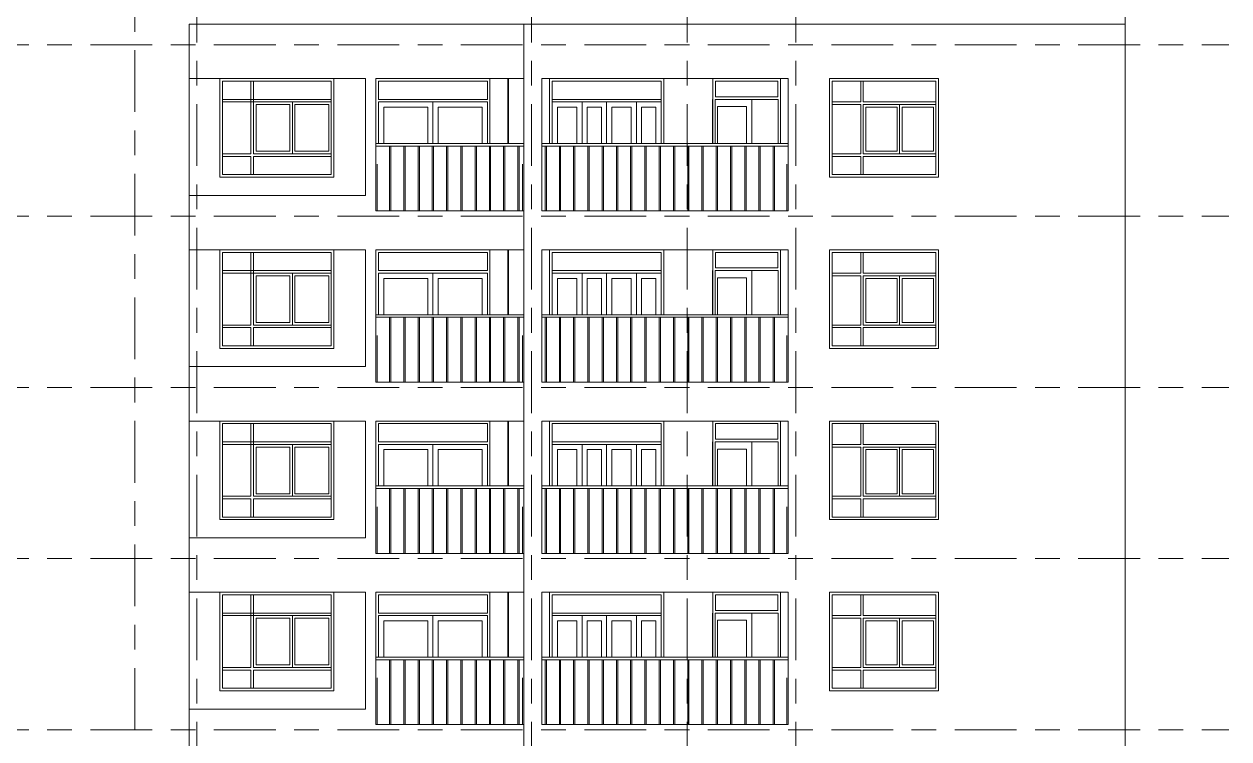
# Model space of a CAD drawing. Header units: millimetres. Extents: x -2100 to 124761, y -10432 to 93550.
# Drawn here: x 99227 to 122461, y 67925 to 81700 of the extents above; entities that cross this region are included whole.
import ezdxf
from ezdxf.xclip import XClip

# ---------------------------------------------------------------- set-up
doc = ezdxf.new("R2010")
doc.units = ezdxf.units.MM
doc.header["$XCLIPFRAME"] = 0
doc.linetypes.add('Centre', pattern=[31.75, 6.35, -4.7625, 15.875, -4.7625])
for name, color, linetype, lineweight in [('CUA', 31, 'Continuous', 9), ('NET THAY 1', 41, 'Continuous', 5), ('NET THAY 2', 55, 'Continuous', 5), ('NET-THAY', 2, 'Continuous', 9), ('TRUC', 225, 'Continuous', 5)]:
    doc.layers.add(name, color=color, linetype=linetype, lineweight=lineweight)

# ---------------------------------------------------------------- blocks, each defined once
blk = doc.blocks.new('CUA SAN PHOI LUA1 - CUA SAN PHOI LUA 700-1661581-MẶT ĐỨNG TRỤC Q-A')
at = {"layer": 'CUA'}
for p, q in [((-7950, 20800), (-7960, 20800)), ((-7960, 19600), (-7960, 20800)), ((-7950, 20840), (-7950, 19600)), ((-7910, 19600), (-7910, 20800)), ((-7910, 20800), (-6690, 20800)), ((-6700, 20850), (-7900, 20850)), ((-7200, 20800), (-7200, 19600)), ((-6690, 19600), (-6690, 20800)), ((-6650, 19600), (-6650, 20840)), ((-7860, 20660), (-7860, 19600)), ((-7860, 20660), (-7300, 20660)), ((-7300, 19600), (-7300, 20660))]:
    blk.add_line(p, q, dxfattribs=at)
for points in [[(-7950, 20840), (-7950, 21200), (-6650, 21200), (-6650, 20840)], [(-7900, 20850), (-7900, 21150), (-6700, 21150), (-6700, 20850)]]:
    blk.add_lwpolyline(points, dxfattribs=at)
blk = doc.blocks.new('CUA LO GIA - CUA LO GIA-1834139-MẶT ĐỨNG TRỤC Q-A')
at = {"layer": 'CUA'}
for p, q in [((-8900, 21200), (-11100, 21200)), ((-11100, 19600), (-11100, 21200)), ((-11050, 21150), (-11050, 19600)), ((-11050, 21150), (-8950, 21150)), ((-8950, 19600), (-8950, 21150)), ((-8900, 21200), (-8900, 19600)), ((-8950, 20800), (-11050, 20800)), ((-11050, 20800), (-11050, 20750)), ((-11050, 20750), (-8950, 20750)), ((-10475, 20750), (-11050, 20750)), ((-11050, 20750), (-11050, 19600)), ((-10475, 19600), (-10475, 20750)), ((-10000, 20750), (-10000, 19600)), ((-10000, 19600), (-10000, 20750)), ((-9425, 20750), (-9425, 19600)), ((-8950, 20750), (-9425, 20750)), ((-8950, 20750), (-8950, 20800)), ((-8950, 19600), (-8950, 20750)), ((-10950, 19600), (-10950, 20650)), ((-10950, 20650), (-10575, 20650)), ((-10575, 20650), (-10575, 19600)), ((-10375, 20650), (-10100, 20650)), ((-10375, 19600), (-10375, 20650)), ((-10100, 20650), (-10100, 19600)), ((-9900, 19600), (-9900, 20650)), ((-9900, 20650), (-9525, 20650)), ((-9525, 20650), (-9525, 19600)), ((-9325, 20650), (-9050, 20650)), ((-9325, 19600), (-9325, 20650)), ((-9050, 20650), (-9050, 19600))]:
    blk.add_line(p, q, dxfattribs=at)
blk = doc.blocks.new('X-PHONG NGU 2 - X-PHONG NGU 2_Recovery_-1759957-MẶT ĐỨNG TRỤC Q-A')
at = {"layer": 'CUA'}
for p, q in [((-35500, 84050), (-35500, 82150)), ((-33400, 84050), (-35500, 84050)), ((-35450, 84000), (-33450, 84000)), ((-35450, 82200), (-35450, 84000)), ((-34850, 84000), (-34900, 84000)), ((-34900, 84000), (-34900, 83600)), ((-34850, 83600), (-34850, 84000)), ((-33450, 84000), (-33450, 82200)), ((-33400, 82150), (-33400, 84050)), ((-34900, 83600), (-35450, 83600)), ((-35450, 83600), (-35450, 83550)), ((-35450, 83550), (-34900, 83550)), ((-34900, 83550), (-34900, 82600)), ((-33450, 83600), (-34850, 83600)), ((-34150, 83550), (-34850, 83550)), ((-34850, 83550), (-34850, 82600)), ((-34850, 82600), (-34850, 83550)), ((-34850, 83550), (-33450, 83550)), ((-34800, 82650), (-34800, 83500)), ((-34800, 83500), (-34200, 83500)), ((-34200, 83500), (-34200, 82650)), ((-34150, 82600), (-34150, 83550)), ((-34100, 83500), (-33500, 83500)), ((-34100, 82650), (-34100, 83500)), ((-33500, 83500), (-33500, 82650)), ((-33450, 83550), (-33450, 83600)), ((-34900, 82600), (-35450, 82600)), ((-35450, 82600), (-35450, 82550)), ((-35450, 82550), (-34900, 82550)), ((-34900, 82550), (-34900, 82200)), ((-34850, 82600), (-34150, 82600)), ((-33450, 82600), (-34850, 82600)), ((-34850, 82200), (-34850, 82550)), ((-34850, 82550), (-33450, 82550)), ((-34200, 82650), (-34800, 82650)), ((-33500, 82650), (-34100, 82650)), ((-33450, 82550), (-33450, 82600)), ((-35500, 82150), (-33400, 82150)), ((-33450, 82200), (-35450, 82200)), ((-34900, 82200), (-34850, 82200))]:
    blk.add_line(p, q, dxfattribs=at)
blk = doc.blocks.new('Railing - 25mm-V234-MẶT ĐỨNG TRỤC Q-A')
at = {"layer": 'NET THAY 2'}
for p, q in [((-11187, 18700), (-11187, 19950)), ((-11162, 19950), (-11162, 18700))]:
    blk.add_line(p, q, dxfattribs=at)
blk = doc.blocks.new('Railing - 25mm-V235-MẶT ĐỨNG TRỤC Q-A')
at = {"layer": 'NET THAY 2'}
blk.add_line((-6525, 18700), (-6525, 19600), dxfattribs=at)
blk = doc.blocks.new('Railing - Railing-1821324-MẶT ĐỨNG TRỤC Q-A')
for name, p in [('Railing - 25mm-V234-MẶT ĐỨNG TRỤC Q-A', (0, 3300)), ('Railing - 25mm-V234-MẶT ĐỨNG TRỤC Q-A', (275, 3300)), ('Railing - 25mm-V234-MẶT ĐỨNG TRỤC Q-A', (550, 3300)), ('Railing - 25mm-V234-MẶT ĐỨNG TRỤC Q-A', (825, 3300)), ('Railing - 25mm-V234-MẶT ĐỨNG TRỤC Q-A', (1100, 3300)), ('Railing - 25mm-V234-MẶT ĐỨNG TRỤC Q-A', (1375, 3300)), ('Railing - 25mm-V234-MẶT ĐỨNG TRỤC Q-A', (1650, 3300)), ('Railing - 25mm-V234-MẶT ĐỨNG TRỤC Q-A', (1925, 3300)), ('Railing - 25mm-V234-MẶT ĐỨNG TRỤC Q-A', (2200, 3300)), ('Railing - 25mm-V234-MẶT ĐỨNG TRỤC Q-A', (2475, 3300)), ('Railing - 25mm-V234-MẶT ĐỨNG TRỤC Q-A', (2750, 3300)), ('Railing - 25mm-V234-MẶT ĐỨNG TRỤC Q-A', (3025, 3300)), ('Railing - 25mm-V234-MẶT ĐỨNG TRỤC Q-A', (3300, 3300)), ('Railing - 25mm-V234-MẶT ĐỨNG TRỤC Q-A', (3575, 3300)), ('Railing - 25mm-V234-MẶT ĐỨNG TRỤC Q-A', (3850, 3300)), ('Railing - 25mm-V234-MẶT ĐỨNG TRỤC Q-A', (4125, 3300)), ('Railing - 25mm-V234-MẶT ĐỨNG TRỤC Q-A', (4400, 3300)), ('Railing - 25mm-V235-MẶT ĐỨNG TRỤC Q-A', (0, 3300))]:
    blk.add_blockref(name, p)
blk = doc.blocks.new('Top Rail Type - Top Rail_Internal_-1821325-MẶT ĐỨNG TRỤC Q-A')
at = {"layer": 'NET THAY 1'}
for p, q in [((-6500, 22950), (-11250, 22950)), ((-11250, 22900), (-6500, 22900))]:
    blk.add_line(p, q, dxfattribs=at)
blk = doc.blocks.new('CUA LO GIA _LUA_ - CUA LO GIA _LUA_-78615-MẶT ĐỨNG TRỤC Q-A')
at = {"layer": 'CUA'}
for p, q in [((-12300, 24000), (-14400, 24000)), ((-13350, 23950), (-14400, 23950)), ((-14400, 22800), (-14400, 23950)), ((-14400, 23950), (-14400, 22800)), ((-14400, 23950), (-12300, 23950)), ((-13350, 23950), (-13350, 22800)), ((-12300, 22800), (-12300, 23950)), ((-12250, 24000), (-12250, 22800)), ((-14300, 23850), (-14300, 22800)), ((-14300, 23850), (-13450, 23850)), ((-13450, 22800), (-13450, 23850)), ((-13250, 23850), (-12400, 23850)), ((-13250, 23850), (-13250, 22800)), ((-12400, 22800), (-12400, 23850)), ((-14400, 21900), (-14400, 22750)), ((-14400, 22750), (-14400, 21900)), ((-14300, 22750), (-14300, 21950)), ((-14018, 22539), (-13912, 22539)), ((-13887, 22539), (-13678, 22539)), ((-13678, 22539), (-13871, 22590)), ((-13450, 21950), (-13450, 22750)), ((-13250, 22750), (-13250, 21950)), ((-13022, 22539), (-12829, 22590)), ((-12812, 22539), (-13022, 22539)), ((-12682, 22539), (-12787, 22539)), ((-12400, 21950), (-12400, 22750)), ((-12300, 21900), (-12300, 22750)), ((-12250, 21900), (-12250, 22750)), ((-14300, 21950), (-14187, 21950)), ((-14162, 21950), (-13912, 21950)), ((-13887, 21950), (-13637, 21950)), ((-13612, 21950), (-13450, 21950)), ((-13250, 21950), (-13087, 21950)), ((-13062, 21950), (-12812, 21950)), ((-12787, 21950), (-12537, 21950)), ((-12512, 21950), (-12400, 21950))]:
    blk.add_line(p, q, dxfattribs=at)
for points in [[(-14450, 24000), (-14450, 24400), (-12250, 24400), (-12250, 24000)], [(-14400, 24000), (-14400, 24350), (-12300, 24350), (-12300, 24000)]]:
    blk.add_lwpolyline(points, dxfattribs=at)
blk = doc.blocks.new('X-PHONG NGU 2 - X-PHONG NGU 2_Recovery_ 3-60238-MẶT ĐỨNG TRỤC Q-A')
at = {"layer": 'CUA'}
for p, q in [((-17460, 24250), (-17460, 22350)), ((-15260, 24250), (-17460, 24250)), ((-17410, 24200), (-15310, 24200)), ((-17410, 22400), (-17410, 24200)), ((-16810, 24200), (-16860, 24200)), ((-16860, 24200), (-16860, 22800)), ((-16810, 22800), (-16810, 24200)), ((-15310, 24200), (-15310, 22400)), ((-15260, 22350), (-15260, 24250)), ((-15310, 23850), (-17410, 23850)), ((-17410, 23850), (-17410, 23800)), ((-17410, 23800), (-15310, 23800)), ((-16060, 23800), (-16810, 23800)), ((-16810, 23800), (-16810, 22800)), ((-16760, 22850), (-16760, 23750)), ((-16760, 23750), (-16110, 23750)), ((-16110, 23750), (-16110, 22850)), ((-16060, 22800), (-16060, 23800)), ((-16010, 23750), (-15360, 23750)), ((-16010, 22850), (-16010, 23750)), ((-15360, 23750), (-15360, 22850)), ((-15310, 23800), (-15310, 23850)), ((-16860, 22800), (-17410, 22800)), ((-17410, 22800), (-17410, 22750)), ((-15310, 22800), (-16810, 22800)), ((-16810, 22800), (-16060, 22800)), ((-16110, 22850), (-16760, 22850)), ((-15360, 22850), (-16010, 22850)), ((-15310, 22750), (-15310, 22800)), ((-17410, 22750), (-16860, 22750)), ((-16860, 22750), (-16860, 22400)), ((-16810, 22400), (-16810, 22750)), ((-16810, 22750), (-15310, 22750)), ((-17460, 22350), (-15260, 22350)), ((-15310, 22400), (-17410, 22400)), ((-16860, 22400), (-16810, 22400))]:
    blk.add_line(p, q, dxfattribs=at)
blk = doc.blocks.new('Railing - 25mm-77671-MẶT ĐỨNG TRỤC Q-A')
at = {"layer": 'NET THAY 2', "lineweight": 9}
for p, q in [((-11712, 21900), (-11712, 23150)), ((-11687, 21900), (-11687, 23150))]:
    blk.add_line(p, q, dxfattribs=at)
blk = doc.blocks.new('Railing - 25mm-V415-MẶT ĐỨNG TRỤC Q-A')
at = {"layer": 'NET THAY 2', "lineweight": 9}
blk.add_line((-11625, 21900), (-11625, 22800), dxfattribs=at)
blk = doc.blocks.new('Railing - 25mm-V416-MẶT ĐỨNG TRỤC Q-A')
at = {"layer": 'NET THAY 2', "lineweight": 9}
blk.add_line((-14425, 21900), (-14425, 22800), dxfattribs=at)
blk = doc.blocks.new('Railing - Railing-V467-MẶT ĐỨNG TRỤC Q-A')
for name, p in [('Railing - 25mm-77671-MẶT ĐỨNG TRỤC Q-A', (-2475, 3300)), ('Railing - 25mm-77671-MẶT ĐỨNG TRỤC Q-A', (-2200, 3300)), ('Railing - 25mm-77671-MẶT ĐỨNG TRỤC Q-A', (-1925, 3300)), ('Railing - 25mm-77671-MẶT ĐỨNG TRỤC Q-A', (-1650, 3300)), ('Railing - 25mm-77671-MẶT ĐỨNG TRỤC Q-A', (-1375, 3300)), ('Railing - 25mm-77671-MẶT ĐỨNG TRỤC Q-A', (-1100, 3300)), ('Railing - 25mm-77671-MẶT ĐỨNG TRỤC Q-A', (-825, 3300)), ('Railing - 25mm-77671-MẶT ĐỨNG TRỤC Q-A', (-550, 3300)), ('Railing - 25mm-77671-MẶT ĐỨNG TRỤC Q-A', (-275, 3300)), ('Railing - 25mm-77671-MẶT ĐỨNG TRỤC Q-A', (0, 3300)), ('Railing - 25mm-V416-MẶT ĐỨNG TRỤC Q-A', (0, 3300)), ('Railing - 25mm-V415-MẶT ĐỨNG TRỤC Q-A', (0, 3300))]:
    blk.add_blockref(name, p)
blk = doc.blocks.new('Top Rail Type - Top Rail_Internal_-4663-MẶT ĐỨNG TRỤC Q-A')
at = {"layer": 'NET THAY 1', "lineweight": 9}
for p, q in [((-11600, 23000), (-14450, 23000)), ((-11600, 22950), (-14450, 22950))]:
    blk.add_line(p, q, dxfattribs=at)
blk = doc.blocks.new('A$C6F3A2FE4')
at = {"color": 50, "lineweight": 35}
blk.add_line((-17340, 2650), (-17340, 1400), dxfattribs=at)
at = {"layer": 'NET-THAY'}
for p, q in [((-11940, 2650), (-16690, 2650)), ((-16540, 1400), (-16540, 2650)), ((-16540, 2650), (-14340, 2650)), ((-14340, 2650), (-14340, 1400)), ((-11140, 750), (-11140, 2500)), ((-9040, 2500), (-9040, 750)), ((-9040, 750), (-11140, 750)), ((-11940, 100), (-16690, 100))]:
    blk.add_line(p, q, dxfattribs=at)
for points in [[(-23490, 400), (-20090, 400), (-20090, 2650)], [(-20090, 2650), (-23490, 2650)], [(-17040, 100), (-19890, 100), (-19890, 2650), (-17040, 2650)], [(-16690, 2650), (-16690, 100)], [(-11940, 100), (-11940, 2650)]]:
    blk.add_lwpolyline(points, dxfattribs=at)
at = {"color": 50, "lineweight": 35}
ref = blk.add_blockref('CUA LO GIA _LUA_ - CUA LO GIA _LUA_-78615-MẶT ĐỨNG TRỤC Q-A', (-5440, -21750), dxfattribs=at)
XClip(ref).set_block_clipping_path([(-14449.936517964, 23150.0000000016), (-12204.4871348223, 24400.0000000003)])
for name, p in [('Top Rail Type - Top Rail_Internal_-4663-MẶT ĐỨNG TRỤC Q-A', (-5440, -21600)), ('Railing - Railing-V467-MẶT ĐỨNG TRỤC Q-A', (-5440, -25100))]:
    blk.add_blockref(name, p, dxfattribs=at)
at = {"layer": 'CUA'}
ref = blk.add_blockref('CUA LO GIA - CUA LO GIA-1834139-MẶT ĐỨNG TRỤC Q-A', (-5440, -18550), dxfattribs=at)
XClip(ref).set_block_clipping_path([(-11164.4737409587, 19950.0000000016), (-8827.4263923163, 21199.9999999999)])
ref = blk.add_blockref('CUA SAN PHOI LUA1 - CUA SAN PHOI LUA 700-1661581-MẶT ĐỨNG TRỤC Q-A', (-5440, -18550), dxfattribs=at)
XClip(ref).set_block_clipping_path([(-8004.8140422155, 19950.0000000016), (-6621.2791511549, 21199.9999999999)])
blk.add_blockref('X-PHONG NGU 2 - X-PHONG NGU 2_Recovery_-1759957-MẶT ĐỨNG TRỤC Q-A', (24360, -81400), dxfattribs=at)
at = {"layer": 'NET THAY 1'}
for name, p in [('Top Rail Type - Top Rail_Internal_-1821325-MẶT ĐỨNG TRỤC Q-A', (-5440, -21550)), ('Railing - Railing-1821324-MẶT ĐỨNG TRỤC Q-A', (-5440, -21900))]:
    blk.add_blockref(name, p, dxfattribs=at)
at = {"layer": 'NET-THAY'}
blk.add_blockref('X-PHONG NGU 2 - X-PHONG NGU 2_Recovery_ 3-60238-MẶT ĐỨNG TRỤC Q-A', (-5440, -21600), dxfattribs=at)

msp = doc.modelspace()

# ---------------------------------------------------------------- linework, layer by layer
at = {"layer": 'NET-THAY'}
for p, q in [((120460.6, 81700), (102410.6, 81700)), ((102410.6, 19871.2), (102410.6, 81700)), ((108860.6, 81700), (108860.6, 81250)), ((120460.6, 81700), (120460.6, 81250)), ((108860.6, 18600), (108860.6, 81250)), ((108860.6, 81200), (108860.6, 81150)), ((120460.6, 81100), (120460.6, 81250))]:
    msp.add_line(p, q, dxfattribs=at)
msp.add_lwpolyline([(120460.6, -150), (120460.6, 91900)], dxfattribs=at)
at = {"layer": 'TRUC', "linetype": 'Centre', "ltscale": 75}
for p, q in [((101360.6, -6552.1), (101360.6, 93540.4)), ((102560.6, -5209.7), (102560.6, 93540.4)), ((109010.6, -5209.7), (109010.6, 93540.4)), ((112010.6, -5209.7), (112010.6, 93540.4)), ((114110.6, -5209.7), (114110.6, 93540.4)), ((120460.6, -5209.7), (120460.6, 93540.4)), ((75860.6, 81300), (122460.6, 81300)), ((75860.6, 78000), (122460.6, 78000)), ((75860.6, 74700), (122460.6, 74700)), ((75860.6, 71400), (122460.6, 71400)), ((75860.6, 68100), (122460.6, 68100))]:
    msp.add_line(p, q, dxfattribs=at)

# ---------------------------------------------------------------- block references
at = {"layer": 'NET-THAY'}
for p in [(125900.7, 78000), (125900.7, 74700), (125900.7, 71400), (125900.7, 68100)]:
    msp.add_blockref('A$C6F3A2FE4', p, dxfattribs=at)

doc.saveas('drawing.dxf')
